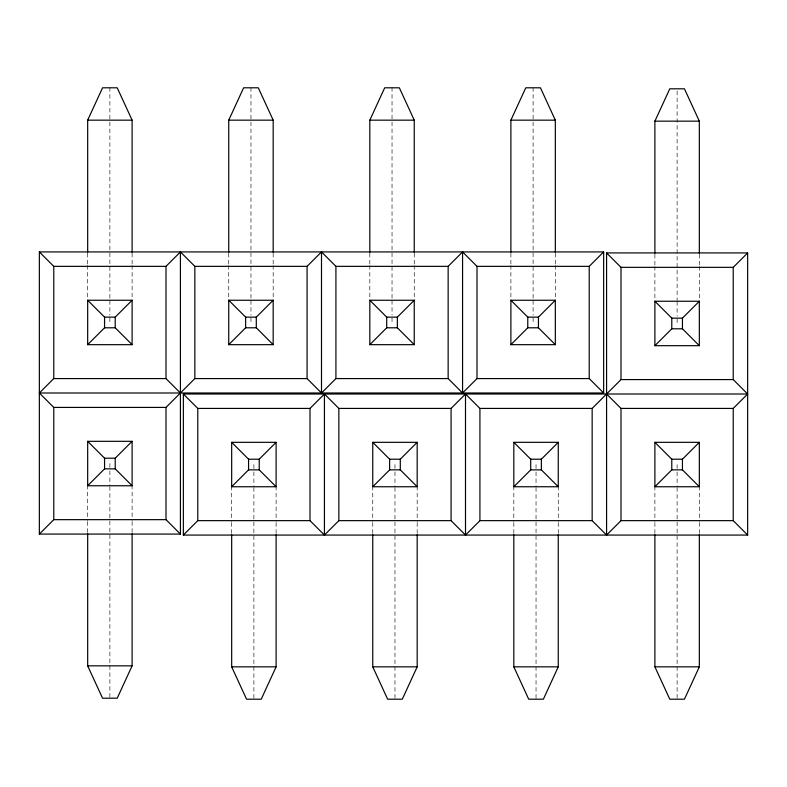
<?xml version="1.0" encoding="UTF-8"?>
<svg xmlns="http://www.w3.org/2000/svg" width="787" height="787" viewBox="0 0 787 787"><rect width="100%" height="100%" fill="white"/><g stroke="black" fill="none" stroke-linecap="round" stroke-linejoin="round"><path stroke-width="0.59" stroke-dasharray="3.94 2.95" d="M699.328 254.231L699.328 265.416M699.328 266.439L699.328 301.815M699.328 486.179L699.328 521.565M699.328 522.578L699.328 533.773M677.115 90.967L677.115 300.418M677.115 301.519L677.115 316.118M677.115 318.696L677.115 323.467M677.115 464.537L677.115 469.298M677.115 471.885L677.115 486.474M677.115 487.576L677.115 699.476M654.892 254.231L654.892 265.416M654.892 266.439L654.892 301.815M654.892 486.179L654.892 521.565M654.892 522.578L654.892 533.773M558.258 486.179L558.258 521.565M558.258 522.578L558.258 533.773M555.327 253.227L555.327 264.422M555.327 265.435L555.327 300.821M536.036 464.537L536.036 469.298M536.036 471.885L536.036 486.474M536.036 487.576L536.036 699.476M533.104 87.524L533.104 299.424M533.104 300.526L533.104 315.115M533.104 317.702L533.104 322.463M513.822 486.179L513.822 521.565M513.822 522.578L513.822 533.773M510.891 253.227L510.891 264.422M510.891 265.435L510.891 300.821M417.179 486.179L417.179 521.565M417.179 522.578L417.179 533.773M414.247 253.227L414.247 264.422M414.247 265.435L414.247 300.821M394.966 464.537L394.966 469.298M394.966 471.885L394.966 486.474M394.966 487.576L394.966 699.476M392.034 87.524L392.034 299.424M392.034 300.526L392.034 315.115M392.034 317.702L392.034 322.463M372.753 486.179L372.753 521.565M372.753 522.578L372.753 533.773M369.821 253.227L369.821 264.422M369.821 265.435L369.821 300.821M276.109 486.179L276.109 521.565M276.109 522.578L276.109 533.773M273.178 253.227L273.178 264.422M273.178 265.435L273.178 300.821M253.896 464.537L253.896 469.298M253.896 471.885L253.896 486.474M253.896 487.576L253.896 699.476M250.964 87.524L250.964 299.424M250.964 300.526L250.964 315.115M250.964 317.702L250.964 322.463M231.673 486.179L231.673 521.565M231.673 522.578L231.673 533.773M228.742 253.227L228.742 264.422M228.742 265.435L228.742 300.821M132.108 253.227L132.108 264.422M132.108 265.435L132.108 300.821M132.108 485.185L132.108 520.561M132.108 521.584L132.108 532.769M109.885 87.524L109.885 299.424M109.885 300.526L109.885 315.115M109.885 317.702L109.885 322.463M109.885 463.533L109.885 468.304M109.885 470.882L109.885 485.481M109.885 486.582L109.885 698.472M87.672 253.227L87.672 264.422M87.672 265.435L87.672 300.821M87.672 485.185L87.672 520.561M87.672 521.584L87.672 532.769"/><path stroke-width="1.18" d="M87.672 252.194L87.672 120.165L102.556 87.8L117.214 87.8L132.108 120.165L132.108 252.194M228.742 252.194L228.742 120.165L243.626 87.8L258.293 87.8L273.178 120.165L273.178 252.194M369.821 252.194L369.821 120.165L384.705 87.8L399.363 87.8L414.247 120.165L414.247 252.194M132.108 533.812L132.108 665.841L117.214 698.197L102.556 698.197L87.672 665.841L87.672 533.812M510.891 252.194L510.891 120.165L525.775 87.8L540.443 87.8L555.327 120.165L555.327 252.194M276.109 534.806L276.109 666.835L261.225 699.2L246.557 699.2L231.673 666.835L231.673 534.806M654.892 253.188L654.892 121.159L669.786 88.803L684.444 88.803L699.328 121.159L699.328 253.188M417.179 534.806L417.179 666.835L402.295 699.2L387.637 699.2L372.753 666.835L372.753 534.806M558.258 534.806L558.258 666.835L543.374 699.2L528.707 699.2L513.822 666.835L513.822 534.806M699.328 534.806L699.328 666.835L684.444 699.2L669.786 699.2L654.892 666.835L654.892 534.806M39.35 534.078L53.772 519.656L53.772 407.42L39.35 392.998L53.772 378.577L53.772 266.35L39.35 251.929L39.35 534.078L180.42 534.078L180.42 251.929L194.842 266.35L307.078 266.35L321.499 251.929L335.921 266.35L335.921 378.577L321.499 392.998L307.078 378.577L307.078 266.35M87.672 344.676L104.553 327.795L115.217 327.795L132.108 344.676L132.108 300.25L87.672 300.25L87.672 344.676L132.108 344.676M87.672 300.25L104.553 317.131L115.217 317.131L132.108 300.25M53.772 266.35L165.998 266.35L180.42 251.929M87.672 485.756L104.553 468.865L115.217 468.865L132.108 485.756L132.108 441.32L87.672 441.32L87.672 485.756L132.108 485.756M87.672 441.32L104.553 458.201L115.217 458.201L132.108 441.32M53.772 407.42L165.998 407.42L194.842 378.577L307.078 378.577M228.742 344.676L245.633 327.795L256.296 327.795L273.178 344.676L273.178 300.25L228.742 300.25L228.742 344.676L273.178 344.676M228.742 300.25L245.633 317.131L256.296 317.131L273.178 300.25M369.821 344.676L386.702 327.795L397.366 327.795L414.247 344.676L414.247 300.25L369.821 300.25L369.821 344.676L414.247 344.676M369.821 300.25L386.702 317.131L397.366 317.131L414.247 300.25M448.147 378.577L448.147 266.35L462.569 251.929L476.991 266.35L476.991 378.577L462.569 392.998L448.147 378.577L335.921 378.577M451.079 520.65L451.079 408.423L465.501 394.002L479.922 408.423L592.158 408.423L621.002 379.58L733.228 379.58L747.65 394.002L183.351 394.002L183.351 535.071L197.783 520.65L310.009 520.65L324.431 535.071L338.853 520.65L451.079 520.65L465.501 535.071L479.922 520.65L592.158 520.65L606.58 535.071L621.002 520.65L621.002 408.423L606.58 394.002M231.673 486.75L248.564 469.869L248.564 459.205L231.673 442.324L231.673 486.75L276.109 486.75L276.109 442.324L231.673 442.324M248.564 459.205L259.228 459.205L276.109 442.324M183.351 394.002L197.783 408.423L310.009 408.423L324.431 394.002L338.853 408.423L338.853 520.65M510.891 344.676L527.772 327.795L538.436 327.795L555.327 344.676L555.327 300.25L510.891 300.25L510.891 344.676L555.327 344.676M510.891 300.25L527.772 317.131L538.436 317.131L555.327 300.25M476.991 266.35L589.217 266.35L603.649 251.929L603.649 392.998L39.35 392.998M372.753 486.75L389.634 469.869L400.298 469.869L417.179 486.75L417.179 442.324L372.753 442.324L372.753 486.75L417.179 486.75M372.753 442.324L389.634 459.205L400.298 459.205L417.179 442.324M513.822 486.75L530.704 469.869L530.704 459.205L513.822 442.324L513.822 486.75L558.258 486.75L558.258 442.324L513.822 442.324M530.704 459.205L541.367 459.205L558.258 442.324M654.892 345.68L671.783 328.799L682.447 328.799L699.328 345.68L699.328 301.244L654.892 301.244L654.892 345.68L699.328 345.68M654.892 301.244L671.783 318.135L682.447 318.135L699.328 301.244M606.58 252.922L621.002 267.344L733.228 267.344L747.65 252.922L606.58 252.922L606.58 535.071M654.892 486.75L671.783 469.869L682.447 469.869L699.328 486.75L699.328 442.324L654.892 442.324L654.892 486.75L699.328 486.75M654.892 442.324L671.783 459.205L682.447 459.205L699.328 442.324M747.65 252.922L747.65 535.071L733.228 520.65L733.228 408.423L747.65 394.002M87.672 120.165L132.108 120.165M228.742 120.165L273.178 120.165M369.821 120.165L414.247 120.165M510.891 120.165L555.327 120.165M654.892 121.159L699.328 121.159M39.35 251.929L603.649 251.929M335.921 266.35L448.147 266.35M53.772 378.577L165.998 378.577L180.42 392.998M476.991 378.577L589.217 378.577L603.649 392.998M338.853 408.423L451.079 408.423M621.002 408.423L733.228 408.423M248.564 469.869L259.228 469.869L276.109 486.75M530.704 469.869L541.367 469.869L558.258 486.75M53.772 519.656L165.998 519.656L180.42 534.078M621.002 520.65L733.228 520.65M183.351 535.071L747.65 535.071M87.672 665.841L132.108 665.841M231.673 666.835L276.109 666.835M372.753 666.835L417.179 666.835M513.822 666.835L558.258 666.835M654.892 666.835L699.328 666.835M733.228 267.344L733.228 379.58M682.447 318.135L682.447 328.799M682.447 459.205L682.447 469.869M671.783 318.135L671.783 328.799M671.783 459.205L671.783 469.869M621.002 267.344L621.002 379.58M592.158 408.423L592.158 520.65M589.217 266.35L589.217 378.577M541.367 459.205L541.367 469.869M538.436 317.131L538.436 327.795M527.772 317.131L527.772 327.795M479.922 408.423L479.922 520.65M465.501 394.002L465.501 535.071M462.569 251.929L462.569 392.998M400.298 459.205L400.298 469.869M397.366 317.131L397.366 327.795M389.634 459.205L389.634 469.869M386.702 317.131L386.702 327.795M324.431 394.002L324.431 535.071M321.499 251.929L321.499 392.998M310.009 408.423L310.009 520.65M259.228 459.205L259.228 469.869M256.296 317.131L256.296 327.795M245.633 317.131L245.633 327.795M197.783 408.423L197.783 520.65M194.842 266.35L194.842 378.577M165.998 266.35L165.998 378.577M165.998 407.42L165.998 519.656M115.217 317.131L115.217 327.795M115.217 458.201L115.217 468.865M104.553 317.131L104.553 327.795M104.553 458.201L104.553 468.865"/></g></svg>
